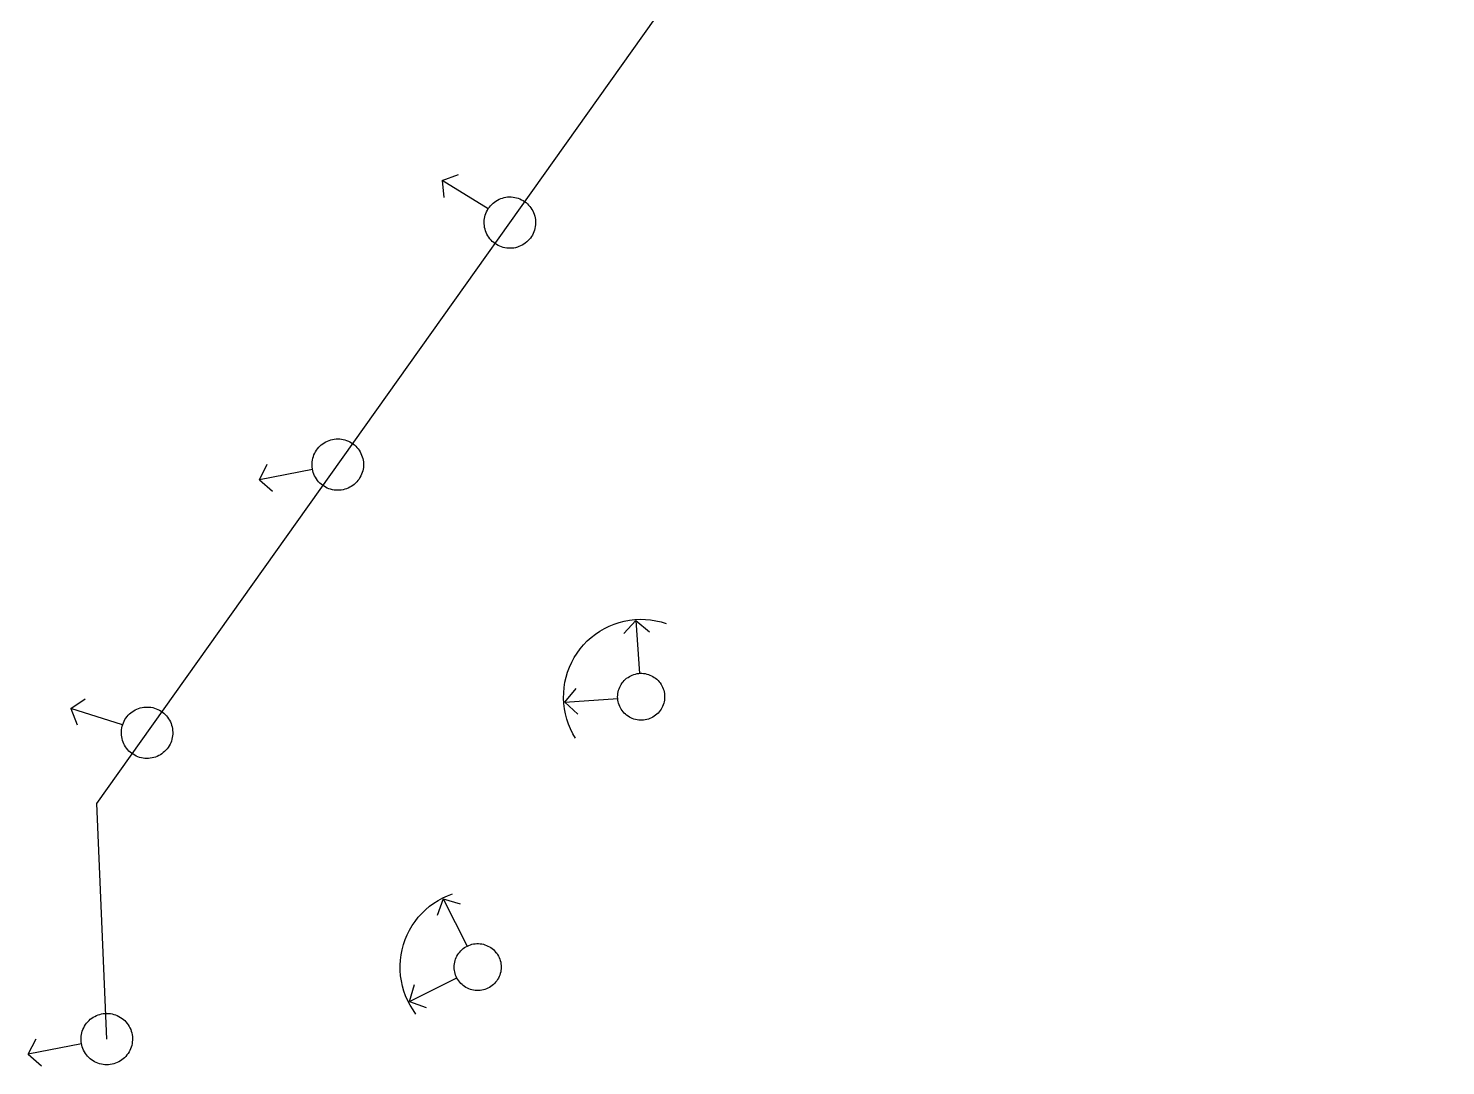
# Model space of a CAD drawing. Header units: inches. Extents: x 21905 to 29562, y 37649 to 43473.
# Drawn here: x 25426.3 to 25598.2, y 42191.6 to 42317.4 of the extents above; entities that cross this region are included whole.
import ezdxf

# ---------------------------------------------------------------- set-up
doc = ezdxf.new("R2010")
doc.units = ezdxf.units.IN
doc.header["$MEASUREMENT"] = 0

msp = doc.modelspace()

# ---------------------------------------------------------------- linework, layer by layer
for points in [[(25435.86, 42194.82), (25434.64, 42223.39), (25530.71, 42358.47), (25708.58, 42555.11), (25719.23, 42563.53), (25729.48, 42563.57), (25766.98, 42554.36)], [(25435.86, 42194.82), (25434.64, 42223.39), (25530.71, 42358.47), (25708.58, 42555.11), (25719.23, 42563.53), (25729.48, 42563.57), (25766.98, 42554.36)], [(25435.86, 42194.82), (25434.64, 42223.39), (25530.71, 42358.47), (25708.58, 42555.11), (25719.23, 42563.53), (25729.48, 42563.57), (25766.98, 42554.36)], [(25476.5, 42298.93), (25478.48, 42299.65)], [(25476.5, 42298.93), (25478.48, 42299.65)], [(25476.5, 42298.93), (25478.48, 42299.65)], [(25482.08, 42295.47), (25476.5, 42298.93)], [(25476.5, 42298.93), (25476.73, 42296.84)], [(25482.08, 42295.47), (25476.5, 42298.93)], [(25476.5, 42298.93), (25476.73, 42296.84)], [(25482.08, 42295.47), (25476.5, 42298.93)], [(25476.5, 42298.93), (25476.73, 42296.84)], [(25482.05, 42292.21), (25481.94, 42292.4), (25481.85, 42292.6), (25481.77, 42292.8), (25481.71, 42293.01), (25481.66, 42293.22), (25481.63, 42293.44), (25481.61, 42293.65), (25481.61, 42293.87), (25481.62, 42294.09), (25481.64, 42294.3), (25481.69, 42294.52), (25481.74, 42294.73), (25481.81, 42294.93), (25481.9, 42295.13), (25482, 42295.33), (25482.11, 42295.51), (25482.24, 42295.69), (25482.37, 42295.86), (25482.52, 42296.02), (25482.68, 42296.17), (25482.85, 42296.3), (25483.03, 42296.43), (25483.21, 42296.54), (25483.41, 42296.64), (25483.61, 42296.72), (25483.81, 42296.79), (25484.02, 42296.85), (25484.24, 42296.89), (25484.45, 42296.92), (25484.67, 42296.93), (25484.89, 42296.92), (25485.11, 42296.91), (25485.32, 42296.87), (25485.53, 42296.82), (25485.74, 42296.76), (25485.94, 42296.68), (25486.14, 42296.59), (25486.33, 42296.48), (25486.51, 42296.36), (25486.69, 42296.23), (25486.85, 42296.09), (25487, 42295.93), (25487.15, 42295.77), (25487.28, 42295.6), (25487.4, 42295.41), (25487.5, 42295.22), (25487.59, 42295.03), (25487.67, 42294.82), (25487.73, 42294.61), (25487.78, 42294.4), (25487.82, 42294.19), (25487.83, 42293.97), (25487.84, 42293.75), (25487.83, 42293.54), (25487.8, 42293.32), (25487.76, 42293.11), (25487.7, 42292.9), (25487.63, 42292.69), (25487.54, 42292.49), (25487.45, 42292.3), (25487.33, 42292.11), (25487.21, 42291.93), (25487.07, 42291.76), (25486.92, 42291.61), (25486.76, 42291.46), (25486.59, 42291.32), (25486.42, 42291.2), (25486.23, 42291.08), (25486.03, 42290.99), (25485.83, 42290.9), (25485.63, 42290.83), (25485.42, 42290.77), (25485.2, 42290.73), (25484.99, 42290.71), (25484.77, 42290.7), (25484.55, 42290.7), (25484.34, 42290.72), (25484.12, 42290.75), (25483.91, 42290.8), (25483.7, 42290.87), (25483.5, 42290.95), (25483.3, 42291.04), (25483.11, 42291.14), (25482.93, 42291.26), (25482.76, 42291.39), (25482.59, 42291.54), (25482.44, 42291.69), (25482.3, 42291.85), (25482.17, 42292.03), (25482.05, 42292.21)], [(25482.05, 42292.21), (25481.94, 42292.4), (25481.85, 42292.6), (25481.77, 42292.8), (25481.71, 42293.01), (25481.66, 42293.22), (25481.63, 42293.44), (25481.61, 42293.65), (25481.61, 42293.87), (25481.62, 42294.09), (25481.64, 42294.3), (25481.69, 42294.52), (25481.74, 42294.73), (25481.81, 42294.93), (25481.9, 42295.13), (25482, 42295.33), (25482.11, 42295.51), (25482.24, 42295.69), (25482.37, 42295.86), (25482.52, 42296.02), (25482.68, 42296.17), (25482.85, 42296.3), (25483.03, 42296.43), (25483.21, 42296.54), (25483.41, 42296.64), (25483.61, 42296.72), (25483.81, 42296.79), (25484.02, 42296.85), (25484.24, 42296.89), (25484.45, 42296.92), (25484.67, 42296.93), (25484.89, 42296.92), (25485.11, 42296.91), (25485.32, 42296.87), (25485.53, 42296.82), (25485.74, 42296.76), (25485.94, 42296.68), (25486.14, 42296.59), (25486.33, 42296.48), (25486.51, 42296.36), (25486.69, 42296.23), (25486.85, 42296.09), (25487, 42295.93), (25487.15, 42295.77), (25487.28, 42295.6), (25487.4, 42295.41), (25487.5, 42295.22), (25487.59, 42295.03), (25487.67, 42294.82), (25487.73, 42294.61), (25487.78, 42294.4), (25487.82, 42294.19), (25487.83, 42293.97), (25487.84, 42293.75), (25487.83, 42293.54), (25487.8, 42293.32), (25487.76, 42293.11), (25487.7, 42292.9), (25487.63, 42292.69), (25487.54, 42292.49), (25487.45, 42292.3), (25487.33, 42292.11), (25487.21, 42291.93), (25487.07, 42291.76), (25486.92, 42291.61), (25486.76, 42291.46), (25486.59, 42291.32), (25486.42, 42291.2), (25486.23, 42291.08), (25486.03, 42290.99), (25485.83, 42290.9), (25485.63, 42290.83), (25485.42, 42290.77), (25485.2, 42290.73), (25484.99, 42290.71), (25484.77, 42290.7), (25484.55, 42290.7), (25484.34, 42290.72), (25484.12, 42290.75), (25483.91, 42290.8), (25483.7, 42290.87), (25483.5, 42290.95), (25483.3, 42291.04), (25483.11, 42291.14), (25482.93, 42291.26), (25482.76, 42291.39), (25482.59, 42291.54), (25482.44, 42291.69), (25482.3, 42291.85), (25482.17, 42292.03), (25482.05, 42292.21)], [(25482.05, 42292.21), (25481.94, 42292.4), (25481.85, 42292.6), (25481.77, 42292.8), (25481.71, 42293.01), (25481.66, 42293.22), (25481.63, 42293.44), (25481.61, 42293.65), (25481.61, 42293.87), (25481.62, 42294.09), (25481.64, 42294.3), (25481.69, 42294.52), (25481.74, 42294.73), (25481.81, 42294.93), (25481.9, 42295.13), (25482, 42295.33), (25482.11, 42295.51), (25482.24, 42295.69), (25482.37, 42295.86), (25482.52, 42296.02), (25482.68, 42296.17), (25482.85, 42296.3), (25483.03, 42296.43), (25483.21, 42296.54), (25483.41, 42296.64), (25483.61, 42296.72), (25483.81, 42296.79), (25484.02, 42296.85), (25484.24, 42296.89), (25484.45, 42296.92), (25484.67, 42296.93), (25484.89, 42296.92), (25485.11, 42296.91), (25485.32, 42296.87), (25485.53, 42296.82), (25485.74, 42296.76), (25485.94, 42296.68), (25486.14, 42296.59), (25486.33, 42296.48), (25486.51, 42296.36), (25486.69, 42296.23), (25486.85, 42296.09), (25487, 42295.93), (25487.15, 42295.77), (25487.28, 42295.6), (25487.4, 42295.41), (25487.5, 42295.22), (25487.59, 42295.03), (25487.67, 42294.82), (25487.73, 42294.61), (25487.78, 42294.4), (25487.82, 42294.19), (25487.83, 42293.97), (25487.84, 42293.75), (25487.83, 42293.54), (25487.8, 42293.32), (25487.76, 42293.11), (25487.7, 42292.9), (25487.63, 42292.69), (25487.54, 42292.49), (25487.45, 42292.3), (25487.33, 42292.11), (25487.21, 42291.93), (25487.07, 42291.76), (25486.92, 42291.61), (25486.76, 42291.46), (25486.59, 42291.32), (25486.42, 42291.2), (25486.23, 42291.08), (25486.03, 42290.99), (25485.83, 42290.9), (25485.63, 42290.83), (25485.42, 42290.77), (25485.2, 42290.73), (25484.99, 42290.71), (25484.77, 42290.7), (25484.55, 42290.7), (25484.34, 42290.72), (25484.12, 42290.75), (25483.91, 42290.8), (25483.7, 42290.87), (25483.5, 42290.95), (25483.3, 42291.04), (25483.11, 42291.14), (25482.93, 42291.26), (25482.76, 42291.39), (25482.59, 42291.54), (25482.44, 42291.69), (25482.3, 42291.85), (25482.17, 42292.03), (25482.05, 42292.21)], [(25462.99, 42261.48), (25462.78, 42261.55), (25462.58, 42261.63), (25462.39, 42261.73), (25462.2, 42261.84), (25462.02, 42261.96), (25461.85, 42262.09), (25461.69, 42262.24), (25461.53, 42262.4), (25461.4, 42262.56), (25461.27, 42262.74), (25461.15, 42262.93), (25461.05, 42263.12), (25460.96, 42263.32), (25460.89, 42263.52), (25460.83, 42263.73), (25460.79, 42263.94), (25460.76, 42264.16), (25460.74, 42264.38), (25460.74, 42264.59), (25460.76, 42264.81), (25460.79, 42265.03), (25460.84, 42265.24), (25460.9, 42265.45), (25460.97, 42265.65), (25461.06, 42265.85), (25461.16, 42266.04), (25461.28, 42266.23), (25461.41, 42266.4), (25461.55, 42266.57), (25461.7, 42266.72), (25461.86, 42266.87), (25462.04, 42267), (25462.22, 42267.12), (25462.4, 42267.23), (25462.6, 42267.33), (25462.8, 42267.41), (25463.01, 42267.47), (25463.22, 42267.53), (25463.44, 42267.56), (25463.65, 42267.58), (25463.87, 42267.59), (25464.09, 42267.58), (25464.3, 42267.56), (25464.52, 42267.52), (25464.73, 42267.47), (25464.93, 42267.4), (25465.14, 42267.32), (25465.33, 42267.22), (25465.52, 42267.11), (25465.7, 42266.99), (25465.87, 42266.86), (25466.03, 42266.71), (25466.18, 42266.55), (25466.32, 42266.38), (25466.45, 42266.21), (25466.56, 42266.02), (25466.66, 42265.83), (25466.75, 42265.63), (25466.83, 42265.43), (25466.88, 42265.22), (25466.93, 42265.01), (25466.96, 42264.79), (25466.97, 42264.57), (25466.97, 42264.36), (25466.96, 42264.14), (25466.93, 42263.92), (25466.88, 42263.71), (25466.82, 42263.5), (25466.74, 42263.3), (25466.65, 42263.1), (25466.55, 42262.91), (25466.44, 42262.72), (25466.31, 42262.55), (25466.17, 42262.38), (25466.02, 42262.23), (25465.85, 42262.08), (25465.68, 42261.95), (25465.5, 42261.83), (25465.31, 42261.72), (25465.12, 42261.62), (25464.91, 42261.54), (25464.71, 42261.48), (25464.5, 42261.42), (25464.28, 42261.39), (25464.06, 42261.37), (25463.85, 42261.36), (25463.63, 42261.37), (25463.41, 42261.39), (25463.2, 42261.43), (25462.99, 42261.48)], [(25462.99, 42261.48), (25462.78, 42261.55), (25462.58, 42261.63), (25462.39, 42261.73), (25462.2, 42261.84), (25462.02, 42261.96), (25461.85, 42262.09), (25461.69, 42262.24), (25461.53, 42262.4), (25461.4, 42262.56), (25461.27, 42262.74), (25461.15, 42262.93), (25461.05, 42263.12), (25460.96, 42263.32), (25460.89, 42263.52), (25460.83, 42263.73), (25460.79, 42263.94), (25460.76, 42264.16), (25460.74, 42264.38), (25460.74, 42264.59), (25460.76, 42264.81), (25460.79, 42265.03), (25460.84, 42265.24), (25460.9, 42265.45), (25460.97, 42265.65), (25461.06, 42265.85), (25461.16, 42266.04), (25461.28, 42266.23), (25461.41, 42266.4), (25461.55, 42266.57), (25461.7, 42266.72), (25461.86, 42266.87), (25462.04, 42267), (25462.22, 42267.12), (25462.4, 42267.23), (25462.6, 42267.33), (25462.8, 42267.41), (25463.01, 42267.47), (25463.22, 42267.53), (25463.44, 42267.56), (25463.65, 42267.58), (25463.87, 42267.59), (25464.09, 42267.58), (25464.3, 42267.56), (25464.52, 42267.52), (25464.73, 42267.47), (25464.93, 42267.4), (25465.14, 42267.32), (25465.33, 42267.22), (25465.52, 42267.11), (25465.7, 42266.99), (25465.87, 42266.86), (25466.03, 42266.71), (25466.18, 42266.55), (25466.32, 42266.38), (25466.45, 42266.21), (25466.56, 42266.02), (25466.66, 42265.83), (25466.75, 42265.63), (25466.83, 42265.43), (25466.88, 42265.22), (25466.93, 42265.01), (25466.96, 42264.79), (25466.97, 42264.57), (25466.97, 42264.36), (25466.96, 42264.14), (25466.93, 42263.92), (25466.88, 42263.71), (25466.82, 42263.5), (25466.74, 42263.3), (25466.65, 42263.1), (25466.55, 42262.91), (25466.44, 42262.72), (25466.31, 42262.55), (25466.17, 42262.38), (25466.02, 42262.23), (25465.85, 42262.08), (25465.68, 42261.95), (25465.5, 42261.83), (25465.31, 42261.72), (25465.12, 42261.62), (25464.91, 42261.54), (25464.71, 42261.48), (25464.5, 42261.42), (25464.28, 42261.39), (25464.06, 42261.37), (25463.85, 42261.36), (25463.63, 42261.37), (25463.41, 42261.39), (25463.2, 42261.43), (25462.99, 42261.48)], [(25462.99, 42261.48), (25462.78, 42261.55), (25462.58, 42261.63), (25462.39, 42261.73), (25462.2, 42261.84), (25462.02, 42261.96), (25461.85, 42262.09), (25461.69, 42262.24), (25461.53, 42262.4), (25461.4, 42262.56), (25461.27, 42262.74), (25461.15, 42262.93), (25461.05, 42263.12), (25460.96, 42263.32), (25460.89, 42263.52), (25460.83, 42263.73), (25460.79, 42263.94), (25460.76, 42264.16), (25460.74, 42264.38), (25460.74, 42264.59), (25460.76, 42264.81), (25460.79, 42265.03), (25460.84, 42265.24), (25460.9, 42265.45), (25460.97, 42265.65), (25461.06, 42265.85), (25461.16, 42266.04), (25461.28, 42266.23), (25461.41, 42266.4), (25461.55, 42266.57), (25461.7, 42266.72), (25461.86, 42266.87), (25462.04, 42267), (25462.22, 42267.12), (25462.4, 42267.23), (25462.6, 42267.33), (25462.8, 42267.41), (25463.01, 42267.47), (25463.22, 42267.53), (25463.44, 42267.56), (25463.65, 42267.58), (25463.87, 42267.59), (25464.09, 42267.58), (25464.3, 42267.56), (25464.52, 42267.52), (25464.73, 42267.47), (25464.93, 42267.4), (25465.14, 42267.32), (25465.33, 42267.22), (25465.52, 42267.11), (25465.7, 42266.99), (25465.87, 42266.86), (25466.03, 42266.71), (25466.18, 42266.55), (25466.32, 42266.38), (25466.45, 42266.21), (25466.56, 42266.02), (25466.66, 42265.83), (25466.75, 42265.63), (25466.83, 42265.43), (25466.88, 42265.22), (25466.93, 42265.01), (25466.96, 42264.79), (25466.97, 42264.57), (25466.97, 42264.36), (25466.96, 42264.14), (25466.93, 42263.92), (25466.88, 42263.71), (25466.82, 42263.5), (25466.74, 42263.3), (25466.65, 42263.1), (25466.55, 42262.91), (25466.44, 42262.72), (25466.31, 42262.55), (25466.17, 42262.38), (25466.02, 42262.23), (25465.85, 42262.08), (25465.68, 42261.95), (25465.5, 42261.83), (25465.31, 42261.72), (25465.12, 42261.62), (25464.91, 42261.54), (25464.71, 42261.48), (25464.5, 42261.42), (25464.28, 42261.39), (25464.06, 42261.37), (25463.85, 42261.36), (25463.63, 42261.37), (25463.41, 42261.39), (25463.2, 42261.43), (25462.99, 42261.48)], [(25454.35, 42262.63), (25455.31, 42264.51)], [(25454.35, 42262.63), (25455.31, 42264.51)], [(25454.35, 42262.63), (25455.31, 42264.51)], [(25460.8, 42263.89), (25454.35, 42262.63)], [(25460.8, 42263.89), (25454.35, 42262.63)], [(25460.8, 42263.89), (25454.35, 42262.63)], [(25454.35, 42262.63), (25455.94, 42261.26)], [(25454.35, 42262.63), (25455.94, 42261.26)], [(25454.35, 42262.63), (25455.94, 42261.26)], [(25492.7, 42231.29), (25492.37, 42231.84), (25492.08, 42232.42), (25491.84, 42233.01), (25491.63, 42233.62), (25491.47, 42234.24), (25491.35, 42234.88), (25491.27, 42235.52), (25491.24, 42236.16), (25491.25, 42236.8), (25491.3, 42237.44), (25491.4, 42238.08), (25491.54, 42238.71), (25491.73, 42239.32), (25491.95, 42239.93), (25492.22, 42240.51), (25492.53, 42241.08), (25492.87, 42241.62), (25493.25, 42242.14), (25493.66, 42242.63), (25494.11, 42243.09), (25494.59, 42243.52), (25495.1, 42243.92), (25495.63, 42244.28), (25496.19, 42244.61), (25496.76, 42244.89), (25497.36, 42245.14), (25497.97, 42245.34), (25498.59, 42245.5), (25499.22, 42245.62), (25499.86, 42245.69), (25500.51, 42245.72), (25501.15, 42245.71), (25501.79, 42245.65), (25502.43, 42245.55), (25503.05, 42245.41), (25503.67, 42245.22)], [(25492.7, 42231.29), (25492.37, 42231.84), (25492.08, 42232.42), (25491.84, 42233.01), (25491.63, 42233.62), (25491.47, 42234.24), (25491.35, 42234.88), (25491.27, 42235.52), (25491.24, 42236.16), (25491.25, 42236.8), (25491.3, 42237.44), (25491.4, 42238.08), (25491.54, 42238.71), (25491.73, 42239.32), (25491.95, 42239.93), (25492.22, 42240.51), (25492.53, 42241.08), (25492.87, 42241.62), (25493.25, 42242.14), (25493.66, 42242.63), (25494.11, 42243.09), (25494.59, 42243.52), (25495.1, 42243.92), (25495.63, 42244.28), (25496.19, 42244.61), (25496.76, 42244.89), (25497.36, 42245.14), (25497.97, 42245.34), (25498.59, 42245.5), (25499.22, 42245.62), (25499.86, 42245.69), (25500.51, 42245.72), (25501.15, 42245.71), (25501.79, 42245.65), (25502.43, 42245.55), (25503.05, 42245.41), (25503.67, 42245.22)], [(25492.7, 42231.29), (25492.37, 42231.84), (25492.08, 42232.42), (25491.84, 42233.01), (25491.63, 42233.62), (25491.47, 42234.24), (25491.35, 42234.88), (25491.27, 42235.52), (25491.24, 42236.16), (25491.25, 42236.8), (25491.3, 42237.44), (25491.4, 42238.08), (25491.54, 42238.71), (25491.73, 42239.32), (25491.95, 42239.93), (25492.22, 42240.51), (25492.53, 42241.08), (25492.87, 42241.62), (25493.25, 42242.14), (25493.66, 42242.63), (25494.11, 42243.09), (25494.59, 42243.52), (25495.1, 42243.92), (25495.63, 42244.28), (25496.19, 42244.61), (25496.76, 42244.89), (25497.36, 42245.14), (25497.97, 42245.34), (25498.59, 42245.5), (25499.22, 42245.62), (25499.86, 42245.69), (25500.51, 42245.72), (25501.15, 42245.71), (25501.79, 42245.65), (25502.43, 42245.55), (25503.05, 42245.41), (25503.67, 42245.22)], [(25499.99, 42245.56), (25498.53, 42243.99)], [(25499.99, 42245.56), (25498.53, 42243.99)], [(25499.99, 42245.56), (25498.53, 42243.99)], [(25499.99, 42245.56), (25500.44, 42239.16)], [(25499.99, 42245.56), (25501.66, 42244.21)], [(25499.99, 42245.56), (25500.44, 42239.16)], [(25499.99, 42245.56), (25501.66, 42244.21)], [(25499.99, 42245.56), (25500.44, 42239.16)], [(25499.99, 42245.56), (25501.66, 42244.21)], [(25503.48, 42236.32), (25503.48, 42236.12), (25503.46, 42235.93), (25503.42, 42235.73), (25503.37, 42235.54), (25503.31, 42235.35), (25503.24, 42235.16), (25503.15, 42234.99), (25503.05, 42234.81), (25502.94, 42234.65), (25502.82, 42234.49), (25502.69, 42234.34), (25502.54, 42234.21), (25502.39, 42234.08), (25502.23, 42233.96), (25502.06, 42233.86), (25501.89, 42233.76), (25501.7, 42233.68), (25501.52, 42233.62), (25501.33, 42233.56), (25501.13, 42233.52), (25500.94, 42233.49), (25500.74, 42233.48), (25500.54, 42233.48), (25500.34, 42233.49), (25500.14, 42233.52), (25499.95, 42233.56), (25499.76, 42233.62), (25499.57, 42233.68), (25499.39, 42233.76), (25499.21, 42233.86), (25499.05, 42233.96), (25498.88, 42234.08), (25498.73, 42234.21), (25498.59, 42234.34), (25498.46, 42234.49), (25498.33, 42234.65), (25498.22, 42234.81), (25498.12, 42234.99), (25498.04, 42235.16), (25497.96, 42235.35), (25497.9, 42235.54), (25497.85, 42235.73), (25497.82, 42235.93), (25497.8, 42236.12), (25497.79, 42236.32), (25497.8, 42236.52), (25497.82, 42236.72), (25497.85, 42236.91), (25497.9, 42237.11), (25497.96, 42237.3), (25498.04, 42237.48), (25498.12, 42237.66), (25498.22, 42237.83), (25498.33, 42238), (25498.46, 42238.15), (25498.59, 42238.3), (25498.73, 42238.44), (25498.88, 42238.57), (25499.05, 42238.68), (25499.21, 42238.79), (25499.39, 42238.88), (25499.57, 42238.96), (25499.76, 42239.03), (25499.95, 42239.08), (25500.14, 42239.13), (25500.34, 42239.15), (25500.54, 42239.17), (25500.74, 42239.17), (25500.94, 42239.15), (25501.13, 42239.13), (25501.33, 42239.08), (25501.52, 42239.03), (25501.7, 42238.96), (25501.89, 42238.88), (25502.06, 42238.79), (25502.23, 42238.68), (25502.39, 42238.57), (25502.54, 42238.44), (25502.69, 42238.3), (25502.82, 42238.15), (25502.94, 42238), (25503.05, 42237.83), (25503.15, 42237.66), (25503.24, 42237.48), (25503.31, 42237.3), (25503.37, 42237.11), (25503.42, 42236.91), (25503.46, 42236.72), (25503.48, 42236.52), (25503.48, 42236.32)], [(25503.48, 42236.32), (25503.48, 42236.12), (25503.46, 42235.93), (25503.42, 42235.73), (25503.37, 42235.54), (25503.31, 42235.35), (25503.24, 42235.16), (25503.15, 42234.99), (25503.05, 42234.81), (25502.94, 42234.65), (25502.82, 42234.49), (25502.69, 42234.34), (25502.54, 42234.21), (25502.39, 42234.08), (25502.23, 42233.96), (25502.06, 42233.86), (25501.89, 42233.76), (25501.7, 42233.68), (25501.52, 42233.62), (25501.33, 42233.56), (25501.13, 42233.52), (25500.94, 42233.49), (25500.74, 42233.48), (25500.54, 42233.48), (25500.34, 42233.49), (25500.14, 42233.52), (25499.95, 42233.56), (25499.76, 42233.62), (25499.57, 42233.68), (25499.39, 42233.76), (25499.21, 42233.86), (25499.05, 42233.96), (25498.88, 42234.08), (25498.73, 42234.21), (25498.59, 42234.34), (25498.46, 42234.49), (25498.33, 42234.65), (25498.22, 42234.81), (25498.12, 42234.99), (25498.04, 42235.16), (25497.96, 42235.35), (25497.9, 42235.54), (25497.85, 42235.73), (25497.82, 42235.93), (25497.8, 42236.12), (25497.79, 42236.32), (25497.8, 42236.52), (25497.82, 42236.72), (25497.85, 42236.91), (25497.9, 42237.11), (25497.96, 42237.3), (25498.04, 42237.48), (25498.12, 42237.66), (25498.22, 42237.83), (25498.33, 42238), (25498.46, 42238.15), (25498.59, 42238.3), (25498.73, 42238.44), (25498.88, 42238.57), (25499.05, 42238.68), (25499.21, 42238.79), (25499.39, 42238.88), (25499.57, 42238.96), (25499.76, 42239.03), (25499.95, 42239.08), (25500.14, 42239.13), (25500.34, 42239.15), (25500.54, 42239.17), (25500.74, 42239.17), (25500.94, 42239.15), (25501.13, 42239.13), (25501.33, 42239.08), (25501.52, 42239.03), (25501.7, 42238.96), (25501.89, 42238.88), (25502.06, 42238.79), (25502.23, 42238.68), (25502.39, 42238.57), (25502.54, 42238.44), (25502.69, 42238.3), (25502.82, 42238.15), (25502.94, 42238), (25503.05, 42237.83), (25503.15, 42237.66), (25503.24, 42237.48), (25503.31, 42237.3), (25503.37, 42237.11), (25503.42, 42236.91), (25503.46, 42236.72), (25503.48, 42236.52), (25503.48, 42236.32)], [(25503.48, 42236.32), (25503.48, 42236.12), (25503.46, 42235.93), (25503.42, 42235.73), (25503.37, 42235.54), (25503.31, 42235.35), (25503.24, 42235.16), (25503.15, 42234.99), (25503.05, 42234.81), (25502.94, 42234.65), (25502.82, 42234.49), (25502.69, 42234.34), (25502.54, 42234.21), (25502.39, 42234.08), (25502.23, 42233.96), (25502.06, 42233.86), (25501.89, 42233.76), (25501.7, 42233.68), (25501.52, 42233.62), (25501.33, 42233.56), (25501.13, 42233.52), (25500.94, 42233.49), (25500.74, 42233.48), (25500.54, 42233.48), (25500.34, 42233.49), (25500.14, 42233.52), (25499.95, 42233.56), (25499.76, 42233.62), (25499.57, 42233.68), (25499.39, 42233.76), (25499.21, 42233.86), (25499.05, 42233.96), (25498.88, 42234.08), (25498.73, 42234.21), (25498.59, 42234.34), (25498.46, 42234.49), (25498.33, 42234.65), (25498.22, 42234.81), (25498.12, 42234.99), (25498.04, 42235.16), (25497.96, 42235.35), (25497.9, 42235.54), (25497.85, 42235.73), (25497.82, 42235.93), (25497.8, 42236.12), (25497.79, 42236.32), (25497.8, 42236.52), (25497.82, 42236.72), (25497.85, 42236.91), (25497.9, 42237.11), (25497.96, 42237.3), (25498.04, 42237.48), (25498.12, 42237.66), (25498.22, 42237.83), (25498.33, 42238), (25498.46, 42238.15), (25498.59, 42238.3), (25498.73, 42238.44), (25498.88, 42238.57), (25499.05, 42238.68), (25499.21, 42238.79), (25499.39, 42238.88), (25499.57, 42238.96), (25499.76, 42239.03), (25499.95, 42239.08), (25500.14, 42239.13), (25500.34, 42239.15), (25500.54, 42239.17), (25500.74, 42239.17), (25500.94, 42239.15), (25501.13, 42239.13), (25501.33, 42239.08), (25501.52, 42239.03), (25501.7, 42238.96), (25501.89, 42238.88), (25502.06, 42238.79), (25502.23, 42238.68), (25502.39, 42238.57), (25502.54, 42238.44), (25502.69, 42238.3), (25502.82, 42238.15), (25502.94, 42238), (25503.05, 42237.83), (25503.15, 42237.66), (25503.24, 42237.48), (25503.31, 42237.3), (25503.37, 42237.11), (25503.42, 42236.91), (25503.46, 42236.72), (25503.48, 42236.52), (25503.48, 42236.32)], [(25431.51, 42234.9), (25433.25, 42236.08)], [(25431.51, 42234.9), (25433.25, 42236.08)], [(25431.51, 42234.9), (25433.25, 42236.08)], [(25491.4, 42235.68), (25492.75, 42237.34)], [(25491.4, 42235.68), (25492.75, 42237.34)], [(25491.4, 42235.68), (25492.75, 42237.34)], [(25491.4, 42235.68), (25497.8, 42236.12)], [(25491.4, 42235.68), (25497.8, 42236.12)], [(25491.4, 42235.68), (25497.8, 42236.12)], [(25437.77, 42232.91), (25431.51, 42234.9)], [(25431.51, 42234.9), (25432.25, 42232.92)], [(25437.77, 42232.91), (25431.51, 42234.9)], [(25431.51, 42234.9), (25432.25, 42232.92)], [(25437.77, 42232.91), (25431.51, 42234.9)], [(25431.51, 42234.9), (25432.25, 42232.92)], [(25438.54, 42229.75), (25438.4, 42229.91), (25438.26, 42230.08), (25438.13, 42230.26), (25438.02, 42230.44), (25437.92, 42230.64), (25437.83, 42230.84), (25437.76, 42231.04), (25437.71, 42231.25), (25437.66, 42231.47), (25437.64, 42231.68), (25437.62, 42231.9), (25437.63, 42232.12), (25437.64, 42232.33), (25437.68, 42232.55), (25437.73, 42232.76), (25437.79, 42232.97), (25437.87, 42233.17), (25437.96, 42233.37), (25438.06, 42233.56), (25438.18, 42233.74), (25438.31, 42233.92), (25438.45, 42234.08), (25438.6, 42234.24), (25438.77, 42234.38), (25438.94, 42234.51), (25439.12, 42234.63), (25439.31, 42234.74), (25439.51, 42234.83), (25439.71, 42234.91), (25439.92, 42234.97), (25440.13, 42235.02), (25440.35, 42235.06), (25440.56, 42235.08), (25440.78, 42235.08), (25441, 42235.07), (25441.21, 42235.05), (25441.43, 42235.01), (25441.64, 42234.95), (25441.84, 42234.88), (25442.04, 42234.8), (25442.24, 42234.7), (25442.43, 42234.59), (25442.6, 42234.46), (25442.77, 42234.33), (25442.93, 42234.18), (25443.08, 42234.02), (25443.22, 42233.85), (25443.35, 42233.67), (25443.46, 42233.49), (25443.56, 42233.29), (25443.64, 42233.09), (25443.72, 42232.89), (25443.77, 42232.68), (25443.82, 42232.47), (25443.84, 42232.25), (25443.85, 42232.03), (25443.85, 42231.81), (25443.83, 42231.6), (25443.8, 42231.38), (25443.75, 42231.17), (25443.69, 42230.96), (25443.61, 42230.76), (25443.52, 42230.56), (25443.42, 42230.37), (25443.3, 42230.19), (25443.17, 42230.01), (25443.03, 42229.85), (25442.87, 42229.69), (25442.71, 42229.55), (25442.54, 42229.42), (25442.35, 42229.3), (25442.16, 42229.19), (25441.97, 42229.1), (25441.77, 42229.02), (25441.56, 42228.96), (25441.35, 42228.91), (25441.13, 42228.87), (25440.91, 42228.85), (25440.7, 42228.85), (25440.48, 42228.86), (25440.26, 42228.89), (25440.05, 42228.93), (25439.84, 42228.98), (25439.63, 42229.05), (25439.43, 42229.14), (25439.24, 42229.23), (25439.05, 42229.35), (25438.87, 42229.47), (25438.7, 42229.61), (25438.54, 42229.75)], [(25438.54, 42229.75), (25438.4, 42229.91), (25438.26, 42230.08), (25438.13, 42230.26), (25438.02, 42230.44), (25437.92, 42230.64), (25437.83, 42230.84), (25437.76, 42231.04), (25437.71, 42231.25), (25437.66, 42231.47), (25437.64, 42231.68), (25437.62, 42231.9), (25437.63, 42232.12), (25437.64, 42232.33), (25437.68, 42232.55), (25437.73, 42232.76), (25437.79, 42232.97), (25437.87, 42233.17), (25437.96, 42233.37), (25438.06, 42233.56), (25438.18, 42233.74), (25438.31, 42233.92), (25438.45, 42234.08), (25438.6, 42234.24), (25438.77, 42234.38), (25438.94, 42234.51), (25439.12, 42234.63), (25439.31, 42234.74), (25439.51, 42234.83), (25439.71, 42234.91), (25439.92, 42234.97), (25440.13, 42235.02), (25440.35, 42235.06), (25440.56, 42235.08), (25440.78, 42235.08), (25441, 42235.07), (25441.21, 42235.05), (25441.43, 42235.01), (25441.64, 42234.95), (25441.84, 42234.88), (25442.04, 42234.8), (25442.24, 42234.7), (25442.43, 42234.59), (25442.6, 42234.46), (25442.77, 42234.33), (25442.93, 42234.18), (25443.08, 42234.02), (25443.22, 42233.85), (25443.35, 42233.67), (25443.46, 42233.49), (25443.56, 42233.29), (25443.64, 42233.09), (25443.72, 42232.89), (25443.77, 42232.68), (25443.82, 42232.47), (25443.84, 42232.25), (25443.85, 42232.03), (25443.85, 42231.81), (25443.83, 42231.6), (25443.8, 42231.38), (25443.75, 42231.17), (25443.69, 42230.96), (25443.61, 42230.76), (25443.52, 42230.56), (25443.42, 42230.37), (25443.3, 42230.19), (25443.17, 42230.01), (25443.03, 42229.85), (25442.87, 42229.69), (25442.71, 42229.55), (25442.54, 42229.42), (25442.35, 42229.3), (25442.16, 42229.19), (25441.97, 42229.1), (25441.77, 42229.02), (25441.56, 42228.96), (25441.35, 42228.91), (25441.13, 42228.87), (25440.91, 42228.85), (25440.7, 42228.85), (25440.48, 42228.86), (25440.26, 42228.89), (25440.05, 42228.93), (25439.84, 42228.98), (25439.63, 42229.05), (25439.43, 42229.14), (25439.24, 42229.23), (25439.05, 42229.35), (25438.87, 42229.47), (25438.7, 42229.61), (25438.54, 42229.75)], [(25438.54, 42229.75), (25438.4, 42229.91), (25438.26, 42230.08), (25438.13, 42230.26), (25438.02, 42230.44), (25437.92, 42230.64), (25437.83, 42230.84), (25437.76, 42231.04), (25437.71, 42231.25), (25437.66, 42231.47), (25437.64, 42231.68), (25437.62, 42231.9), (25437.63, 42232.12), (25437.64, 42232.33), (25437.68, 42232.55), (25437.73, 42232.76), (25437.79, 42232.97), (25437.87, 42233.17), (25437.96, 42233.37), (25438.06, 42233.56), (25438.18, 42233.74), (25438.31, 42233.92), (25438.45, 42234.08), (25438.6, 42234.24), (25438.77, 42234.38), (25438.94, 42234.51), (25439.12, 42234.63), (25439.31, 42234.74), (25439.51, 42234.83), (25439.71, 42234.91), (25439.92, 42234.97), (25440.13, 42235.02), (25440.35, 42235.06), (25440.56, 42235.08), (25440.78, 42235.08), (25441, 42235.07), (25441.21, 42235.05), (25441.43, 42235.01), (25441.64, 42234.95), (25441.84, 42234.88), (25442.04, 42234.8), (25442.24, 42234.7), (25442.43, 42234.59), (25442.6, 42234.46), (25442.77, 42234.33), (25442.93, 42234.18), (25443.08, 42234.02), (25443.22, 42233.85), (25443.35, 42233.67), (25443.46, 42233.49), (25443.56, 42233.29), (25443.64, 42233.09), (25443.72, 42232.89), (25443.77, 42232.68), (25443.82, 42232.47), (25443.84, 42232.25), (25443.85, 42232.03), (25443.85, 42231.81), (25443.83, 42231.6), (25443.8, 42231.38), (25443.75, 42231.17), (25443.69, 42230.96), (25443.61, 42230.76), (25443.52, 42230.56), (25443.42, 42230.37), (25443.3, 42230.19), (25443.17, 42230.01), (25443.03, 42229.85), (25442.87, 42229.69), (25442.71, 42229.55), (25442.54, 42229.42), (25442.35, 42229.3), (25442.16, 42229.19), (25441.97, 42229.1), (25441.77, 42229.02), (25441.56, 42228.96), (25441.35, 42228.91), (25441.13, 42228.87), (25440.91, 42228.85), (25440.7, 42228.85), (25440.48, 42228.86), (25440.26, 42228.89), (25440.05, 42228.93), (25439.84, 42228.98), (25439.63, 42229.05), (25439.43, 42229.14), (25439.24, 42229.23), (25439.05, 42229.35), (25438.87, 42229.47), (25438.7, 42229.61), (25438.54, 42229.75)], [(25491.4, 42235.68), (25492.97, 42234.21)], [(25491.4, 42235.68), (25492.97, 42234.21)], [(25491.4, 42235.68), (25492.97, 42234.21)], [(25473.34, 42197.86), (25472.98, 42198.37), (25472.64, 42198.92), (25472.35, 42199.48), (25472.09, 42200.06), (25471.88, 42200.65), (25471.7, 42201.26), (25471.57, 42201.88), (25471.48, 42202.51), (25471.43, 42203.14), (25471.42, 42203.78), (25471.46, 42204.41), (25471.54, 42205.04), (25471.66, 42205.66), (25471.82, 42206.28), (25472.03, 42206.88), (25472.27, 42207.46), (25472.55, 42208.03), (25472.87, 42208.58), (25473.23, 42209.1), (25473.62, 42209.6), (25474.05, 42210.07), (25474.5, 42210.51), (25474.98, 42210.92), (25475.49, 42211.3), (25476.03, 42211.64), (25476.58, 42211.95), (25477.16, 42212.21), (25477.75, 42212.44)], [(25473.34, 42197.86), (25472.98, 42198.37), (25472.64, 42198.92), (25472.35, 42199.48), (25472.09, 42200.06), (25471.88, 42200.65), (25471.7, 42201.26), (25471.57, 42201.88), (25471.48, 42202.51), (25471.43, 42203.14), (25471.42, 42203.78), (25471.46, 42204.41), (25471.54, 42205.04), (25471.66, 42205.66), (25471.82, 42206.28), (25472.03, 42206.88), (25472.27, 42207.46), (25472.55, 42208.03), (25472.87, 42208.58), (25473.23, 42209.1), (25473.62, 42209.6), (25474.05, 42210.07), (25474.5, 42210.51), (25474.98, 42210.92), (25475.49, 42211.3), (25476.03, 42211.64), (25476.58, 42211.95), (25477.16, 42212.21), (25477.75, 42212.44)], [(25476.65, 42211.82), (25475.91, 42209.81)], [(25476.65, 42211.82), (25475.91, 42209.81)], [(25476.65, 42211.82), (25479.54, 42206.1)], [(25476.65, 42211.82), (25478.71, 42211.23)], [(25476.65, 42211.82), (25479.54, 42206.1)], [(25476.65, 42211.82), (25478.71, 42211.23)], [(25483.67, 42203.55), (25483.66, 42203.36), (25483.64, 42203.16), (25483.61, 42202.96), (25483.56, 42202.77), (25483.5, 42202.58), (25483.42, 42202.4), (25483.34, 42202.22), (25483.24, 42202.05), (25483.13, 42201.88), (25483, 42201.72), (25482.87, 42201.58), (25482.73, 42201.44), (25482.58, 42201.31), (25482.42, 42201.19), (25482.25, 42201.09), (25482.07, 42201), (25481.89, 42200.91), (25481.7, 42200.85), (25481.51, 42200.79), (25481.32, 42200.75), (25481.12, 42200.72), (25480.92, 42200.71), (25480.72, 42200.71), (25480.53, 42200.72), (25480.33, 42200.75), (25480.13, 42200.79), (25479.94, 42200.85), (25479.76, 42200.91), (25479.58, 42201), (25479.4, 42201.09), (25479.23, 42201.19), (25479.07, 42201.31), (25478.92, 42201.44), (25478.78, 42201.58), (25478.64, 42201.72), (25478.52, 42201.88), (25478.41, 42202.05), (25478.31, 42202.22), (25478.22, 42202.4), (25478.15, 42202.58), (25478.09, 42202.77), (25478.04, 42202.96), (25478, 42203.16), (25477.98, 42203.36), (25477.98, 42203.55), (25477.98, 42203.75), (25478, 42203.95), (25478.04, 42204.15), (25478.09, 42204.34), (25478.15, 42204.53), (25478.22, 42204.71), (25478.31, 42204.89), (25478.41, 42205.06), (25478.52, 42205.23), (25478.64, 42205.38), (25478.78, 42205.53), (25478.92, 42205.67), (25479.07, 42205.8), (25479.23, 42205.91), (25479.4, 42206.02), (25479.58, 42206.11), (25479.76, 42206.19), (25479.94, 42206.26), (25480.13, 42206.32), (25480.33, 42206.36), (25480.53, 42206.39), (25480.72, 42206.4), (25480.92, 42206.4), (25481.12, 42206.39), (25481.32, 42206.36), (25481.51, 42206.32), (25481.7, 42206.26), (25481.89, 42206.19), (25482.07, 42206.11), (25482.25, 42206.02), (25482.42, 42205.91), (25482.58, 42205.8), (25482.73, 42205.67), (25482.87, 42205.53), (25483, 42205.38), (25483.13, 42205.23), (25483.24, 42205.06), (25483.34, 42204.89), (25483.42, 42204.71), (25483.5, 42204.53), (25483.56, 42204.34), (25483.61, 42204.15), (25483.64, 42203.95), (25483.66, 42203.75), (25483.67, 42203.55)], [(25483.67, 42203.55), (25483.66, 42203.36), (25483.64, 42203.16), (25483.61, 42202.96), (25483.56, 42202.77), (25483.5, 42202.58), (25483.42, 42202.4), (25483.34, 42202.22), (25483.24, 42202.05), (25483.13, 42201.88), (25483, 42201.72), (25482.87, 42201.58), (25482.73, 42201.44), (25482.58, 42201.31), (25482.42, 42201.19), (25482.25, 42201.09), (25482.07, 42201), (25481.89, 42200.91), (25481.7, 42200.85), (25481.51, 42200.79), (25481.32, 42200.75), (25481.12, 42200.72), (25480.92, 42200.71), (25480.72, 42200.71), (25480.53, 42200.72), (25480.33, 42200.75), (25480.13, 42200.79), (25479.94, 42200.85), (25479.76, 42200.91), (25479.58, 42201), (25479.4, 42201.09), (25479.23, 42201.19), (25479.07, 42201.31), (25478.92, 42201.44), (25478.78, 42201.58), (25478.64, 42201.72), (25478.52, 42201.88), (25478.41, 42202.05), (25478.31, 42202.22), (25478.22, 42202.4), (25478.15, 42202.58), (25478.09, 42202.77), (25478.04, 42202.96), (25478, 42203.16), (25477.98, 42203.36), (25477.98, 42203.55), (25477.98, 42203.75), (25478, 42203.95), (25478.04, 42204.15), (25478.09, 42204.34), (25478.15, 42204.53), (25478.22, 42204.71), (25478.31, 42204.89), (25478.41, 42205.06), (25478.52, 42205.23), (25478.64, 42205.38), (25478.78, 42205.53), (25478.92, 42205.67), (25479.07, 42205.8), (25479.23, 42205.91), (25479.4, 42206.02), (25479.58, 42206.11), (25479.76, 42206.19), (25479.94, 42206.26), (25480.13, 42206.32), (25480.33, 42206.36), (25480.53, 42206.39), (25480.72, 42206.4), (25480.92, 42206.4), (25481.12, 42206.39), (25481.32, 42206.36), (25481.51, 42206.32), (25481.7, 42206.26), (25481.89, 42206.19), (25482.07, 42206.11), (25482.25, 42206.02), (25482.42, 42205.91), (25482.58, 42205.8), (25482.73, 42205.67), (25482.87, 42205.53), (25483, 42205.38), (25483.13, 42205.23), (25483.24, 42205.06), (25483.34, 42204.89), (25483.42, 42204.71), (25483.5, 42204.53), (25483.56, 42204.34), (25483.61, 42204.15), (25483.64, 42203.95), (25483.66, 42203.75), (25483.67, 42203.55)], [(25472.56, 42199.39), (25478.28, 42202.27)], [(25472.56, 42199.39), (25478.28, 42202.27)], [(25472.56, 42199.39), (25473.15, 42201.44)], [(25472.56, 42199.39), (25473.15, 42201.44)], [(25472.56, 42199.39), (25474.56, 42198.64)], [(25472.56, 42199.39), (25474.56, 42198.64)], [(25434.99, 42191.83), (25434.78, 42191.9), (25434.58, 42191.98), (25434.38, 42192.08), (25434.19, 42192.19), (25434.01, 42192.31), (25433.84, 42192.44), (25433.68, 42192.59), (25433.53, 42192.75), (25433.39, 42192.91), (25433.27, 42193.09), (25433.15, 42193.27), (25433.05, 42193.47), (25432.96, 42193.67), (25432.89, 42193.87), (25432.83, 42194.08), (25432.78, 42194.29), (25432.75, 42194.51), (25432.74, 42194.73), (25432.74, 42194.94), (25432.76, 42195.16), (25432.79, 42195.38), (25432.83, 42195.59), (25432.89, 42195.8), (25432.97, 42196), (25433.06, 42196.2), (25433.16, 42196.39), (25433.28, 42196.58), (25433.41, 42196.75), (25433.55, 42196.92), (25433.7, 42197.07), (25433.86, 42197.22), (25434.03, 42197.35), (25434.21, 42197.47), (25434.4, 42197.58), (25434.6, 42197.68), (25434.8, 42197.76), (25435.01, 42197.82), (25435.22, 42197.87), (25435.43, 42197.91), (25435.65, 42197.93), (25435.87, 42197.94), (25436.08, 42197.93), (25436.3, 42197.91), (25436.51, 42197.87), (25436.72, 42197.82), (25436.93, 42197.75), (25437.13, 42197.67), (25437.33, 42197.57), (25437.52, 42197.46), (25437.7, 42197.34), (25437.87, 42197.2), (25438.03, 42197.06), (25438.18, 42196.9), (25438.32, 42196.73), (25438.45, 42196.56), (25438.56, 42196.37), (25438.66, 42196.18), (25438.75, 42195.98), (25438.82, 42195.78), (25438.88, 42195.57), (25438.93, 42195.35), (25438.96, 42195.14), (25438.97, 42194.92), (25438.97, 42194.7), (25438.95, 42194.49), (25438.92, 42194.27), (25438.88, 42194.06), (25438.82, 42193.85), (25438.74, 42193.65), (25438.65, 42193.45), (25438.55, 42193.26), (25438.43, 42193.07), (25438.3, 42192.9), (25438.16, 42192.73), (25438.01, 42192.57), (25437.85, 42192.43), (25437.68, 42192.3), (25437.5, 42192.17), (25437.31, 42192.07), (25437.11, 42191.97), (25436.91, 42191.89), (25436.7, 42191.82), (25436.49, 42191.77), (25436.28, 42191.74), (25436.06, 42191.71), (25435.84, 42191.71), (25435.63, 42191.72), (25435.41, 42191.74), (25435.2, 42191.78), (25434.99, 42191.83)], [(25434.99, 42191.83), (25434.78, 42191.9), (25434.58, 42191.98), (25434.38, 42192.08), (25434.19, 42192.19), (25434.01, 42192.31), (25433.84, 42192.44), (25433.68, 42192.59), (25433.53, 42192.75), (25433.39, 42192.91), (25433.27, 42193.09), (25433.15, 42193.27), (25433.05, 42193.47), (25432.96, 42193.67), (25432.89, 42193.87), (25432.83, 42194.08), (25432.78, 42194.29), (25432.75, 42194.51), (25432.74, 42194.73), (25432.74, 42194.94), (25432.76, 42195.16), (25432.79, 42195.38), (25432.83, 42195.59), (25432.89, 42195.8), (25432.97, 42196), (25433.06, 42196.2), (25433.16, 42196.39), (25433.28, 42196.58), (25433.41, 42196.75), (25433.55, 42196.92), (25433.7, 42197.07), (25433.86, 42197.22), (25434.03, 42197.35), (25434.21, 42197.47), (25434.4, 42197.58), (25434.6, 42197.68), (25434.8, 42197.76), (25435.01, 42197.82), (25435.22, 42197.87), (25435.43, 42197.91), (25435.65, 42197.93), (25435.87, 42197.94), (25436.08, 42197.93), (25436.3, 42197.91), (25436.51, 42197.87), (25436.72, 42197.82), (25436.93, 42197.75), (25437.13, 42197.67), (25437.33, 42197.57), (25437.52, 42197.46), (25437.7, 42197.34), (25437.87, 42197.2), (25438.03, 42197.06), (25438.18, 42196.9), (25438.32, 42196.73), (25438.45, 42196.56), (25438.56, 42196.37), (25438.66, 42196.18), (25438.75, 42195.98), (25438.82, 42195.78), (25438.88, 42195.57), (25438.93, 42195.35), (25438.96, 42195.14), (25438.97, 42194.92), (25438.97, 42194.7), (25438.95, 42194.49), (25438.92, 42194.27), (25438.88, 42194.06), (25438.82, 42193.85), (25438.74, 42193.65), (25438.65, 42193.45), (25438.55, 42193.26), (25438.43, 42193.07), (25438.3, 42192.9), (25438.16, 42192.73), (25438.01, 42192.57), (25437.85, 42192.43), (25437.68, 42192.3), (25437.5, 42192.17), (25437.31, 42192.07), (25437.11, 42191.97), (25436.91, 42191.89), (25436.7, 42191.82), (25436.49, 42191.77), (25436.28, 42191.74), (25436.06, 42191.71), (25435.84, 42191.71), (25435.63, 42191.72), (25435.41, 42191.74), (25435.2, 42191.78), (25434.99, 42191.83)], [(25434.99, 42191.83), (25434.78, 42191.9), (25434.58, 42191.98), (25434.38, 42192.08), (25434.19, 42192.19), (25434.01, 42192.31), (25433.84, 42192.44), (25433.68, 42192.59), (25433.53, 42192.75), (25433.39, 42192.91), (25433.27, 42193.09), (25433.15, 42193.27), (25433.05, 42193.47), (25432.96, 42193.67), (25432.89, 42193.87), (25432.83, 42194.08), (25432.78, 42194.29), (25432.75, 42194.51), (25432.74, 42194.73), (25432.74, 42194.94), (25432.76, 42195.16), (25432.79, 42195.38), (25432.83, 42195.59), (25432.89, 42195.8), (25432.97, 42196), (25433.06, 42196.2), (25433.16, 42196.39), (25433.28, 42196.58), (25433.41, 42196.75), (25433.55, 42196.92), (25433.7, 42197.07), (25433.86, 42197.22), (25434.03, 42197.35), (25434.21, 42197.47), (25434.4, 42197.58), (25434.6, 42197.68), (25434.8, 42197.76), (25435.01, 42197.82), (25435.22, 42197.87), (25435.43, 42197.91), (25435.65, 42197.93), (25435.87, 42197.94), (25436.08, 42197.93), (25436.3, 42197.91), (25436.51, 42197.87), (25436.72, 42197.82), (25436.93, 42197.75), (25437.13, 42197.67), (25437.33, 42197.57), (25437.52, 42197.46), (25437.7, 42197.34), (25437.87, 42197.2), (25438.03, 42197.06), (25438.18, 42196.9), (25438.32, 42196.73), (25438.45, 42196.56), (25438.56, 42196.37), (25438.66, 42196.18), (25438.75, 42195.98), (25438.82, 42195.78), (25438.88, 42195.57), (25438.93, 42195.35), (25438.96, 42195.14), (25438.97, 42194.92), (25438.97, 42194.7), (25438.95, 42194.49), (25438.92, 42194.27), (25438.88, 42194.06), (25438.82, 42193.85), (25438.74, 42193.65), (25438.65, 42193.45), (25438.55, 42193.26), (25438.43, 42193.07), (25438.3, 42192.9), (25438.16, 42192.73), (25438.01, 42192.57), (25437.85, 42192.43), (25437.68, 42192.3), (25437.5, 42192.17), (25437.31, 42192.07), (25437.11, 42191.97), (25436.91, 42191.89), (25436.7, 42191.82), (25436.49, 42191.77), (25436.28, 42191.74), (25436.06, 42191.71), (25435.84, 42191.71), (25435.63, 42191.72), (25435.41, 42191.74), (25435.2, 42191.78), (25434.99, 42191.83)], [(25426.34, 42192.98), (25427.31, 42194.86)], [(25426.34, 42192.98), (25427.31, 42194.86)], [(25426.34, 42192.98), (25427.31, 42194.86)], [(25432.79, 42194.24), (25426.34, 42192.98)], [(25432.79, 42194.24), (25426.34, 42192.98)], [(25432.79, 42194.24), (25426.34, 42192.98)], [(25426.34, 42192.98), (25427.94, 42191.6)], [(25426.34, 42192.98), (25427.94, 42191.6)], [(25426.34, 42192.98), (25427.94, 42191.6)]]:
    msp.add_lwpolyline(points)

doc.saveas('drawing.dxf')
